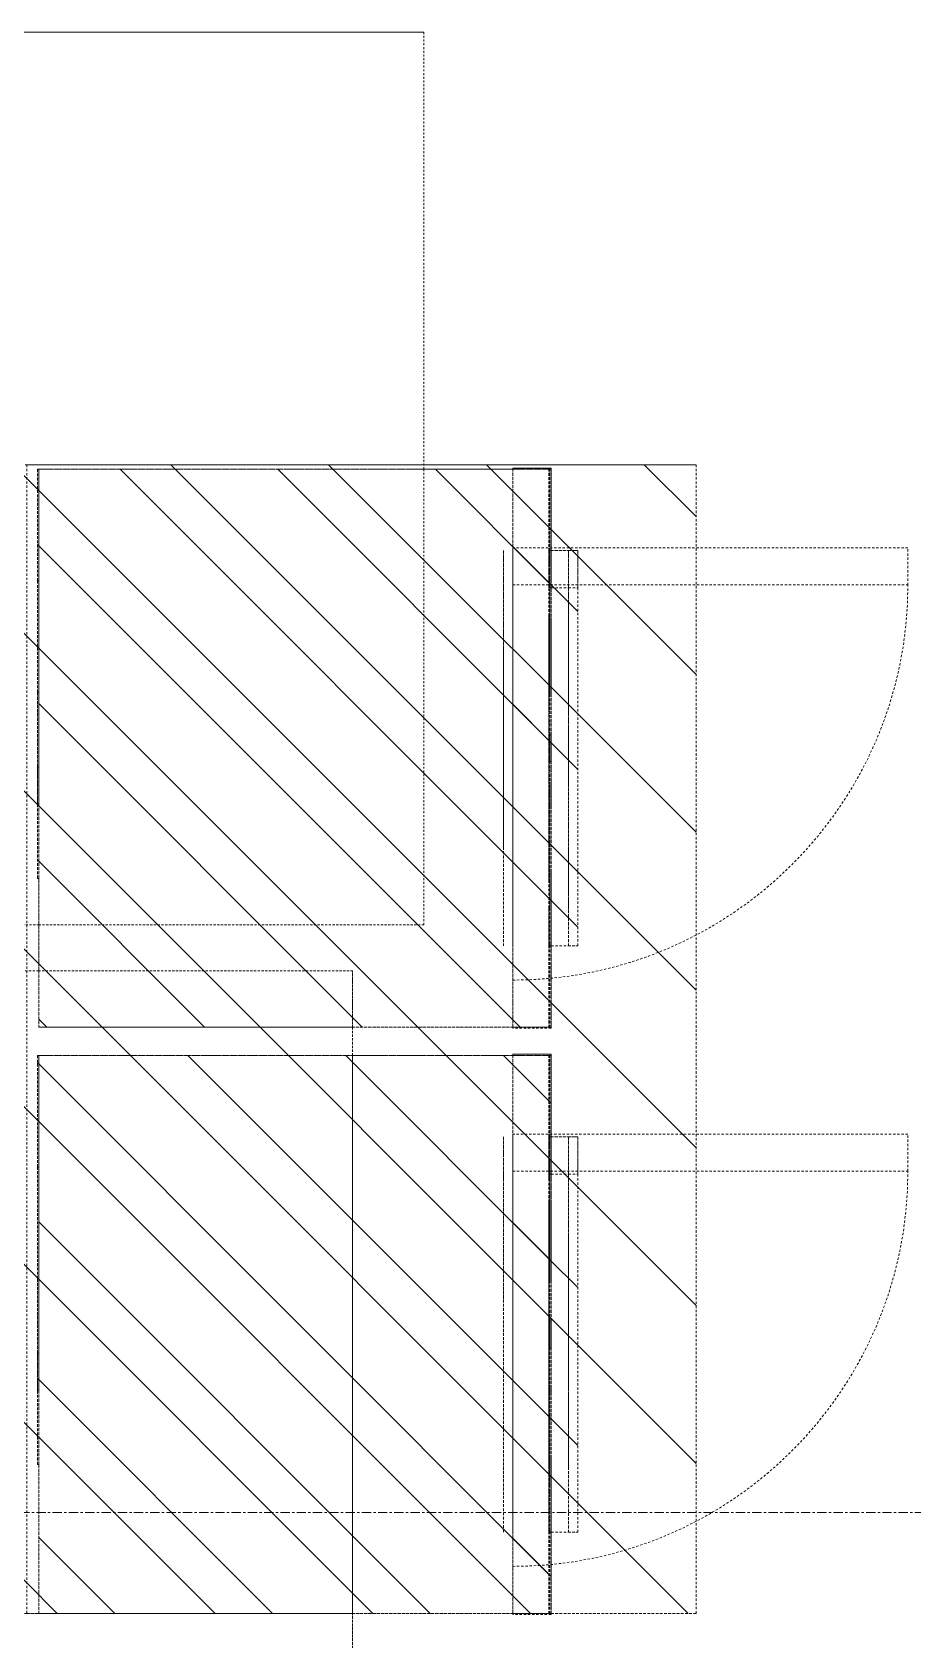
# Model space of a CAD drawing. Header units: inches. Extents: x 12491 to 15223, y 922 to 3433.
# Drawn here: x 13930.9 to 13978.3, y 2273.2 to 2359.7 of the extents above; entities that cross this region are included whole.
import ezdxf

# ---------------------------------------------------------------- set-up
doc = ezdxf.new("R2010")
doc.units = ezdxf.units.IN
doc.header["$MEASUREMENT"] = 0
for name, pattern in [('Dash 1_16_', [0.125, 0.0625, -0.0625]), ('Demolished', [0.1875, 0.125, -0.0625]), ('Grid Line 1_2_', [0.875, 0.5, -0.125, 0.125, -0.125])]:
    doc.linetypes.add(name, pattern=pattern)
for name, color, linetype, lineweight in [('A-GENM-1', 10, 'Demolished', 9), ('A-GENM-5', 21, 'Demolished', 9), ('A-GENM-6', 254, 'Demolished', 9), ('I-FURN-5', 10, 'Dash 1_16_', 9), ('M-EQPM-2', 10, 'Demolished', 9), ('M-EQPM-3', 21, 'Demolished', 9), ('M-EQPM-4', 254, 'Demolished', 9), ('S-GRID-1', 1, 'Grid Line 1_2_', 9)]:
    doc.layers.add(name, color=color, linetype=linetype, lineweight=lineweight)
pattern_1 = [(225, (0, 0), (4.2426407, -4.2426407), [])]
pattern_2 = [(45, (-2285.3, 12857.838), (-4.2426407, 4.2426407), [])]
pattern_3 = [(45, (-2316.826, 12857.838), (-4.2426407, 4.2426407), [])]

# ---------------------------------------------------------------- blocks, each defined once
blk = doc.blocks.new('Concrete Stoop - Concrete Stoop-899154-DEMO _ NEW PLAN SUPERIMPOSED - 1ST FLOOR')
at = {"layer": 'A-GENM-1'}
h = blk.add_hatch(dxfattribs=at)
h.set_pattern_fill('FP_4', color=256, style=0, pattern_type=2)
h.set_pattern_definition(pattern_1)
h.paths.add_polyline_path([(-2274.66, 12762.316), (-2274.66, 12798.013), (-2336.431, 12798.013), (-2336.431, 12762.013), (-2274.66, 12762.013)], flags=0)
h.paths.add_polyline_path([(-2274.66, 12830.338), (-2274.66, 12865.697), (-2336.431, 12865.697), (-2336.431, 12829.697), (-2274.66, 12829.697)], flags=0)
h = blk.add_hatch(dxfattribs=at)
h.set_pattern_fill('FP_4', color=256, style=0, pattern_type=2)
h.set_pattern_definition(pattern_1)
h.paths.add_polyline_path([(-2274.66, 12798.013), (-2274.66, 12829.697), (-2336.431, 12829.697), (-2336.431, 12798.013), (-2276.857, 12798.013)], flags=0)
h.paths.add_polyline_path([(-2278.138, 12805.062), (-2278.138, 12804.617), (-2278.538, 12803.805), (-2279.22, 12803.261), (-2280.088, 12803.062), (-2280.983, 12803.282), (-2281.651, 12803.816), (-2282.038, 12804.617), (-2282.038, 12805.508), (-2281.638, 12806.32), (-2280.956, 12806.864), (-2280.088, 12807.062), (-2279.193, 12806.843), (-2278.524, 12806.309), (-2278.138, 12805.508)], flags=0)
h.paths.add_polyline_path([(-2278.298, 12805.062), (-2278.538, 12805.957), (-2279.22, 12806.62), (-2280.088, 12806.852), (-2280.983, 12806.613), (-2281.638, 12805.957), (-2281.878, 12805.062), (-2281.638, 12804.167), (-2280.956, 12803.505), (-2280.088, 12803.272), (-2279.193, 12803.512), (-2278.524, 12804.218), (-2278.417, 12804.617)], flags=0)
h = blk.add_hatch(dxfattribs=at)
h.set_pattern_fill('FP_4', color=256, style=0, pattern_type=2)
h.set_pattern_definition(pattern_1)
h.paths.add_polyline_path([(-2278.138, 12805.508), (-2278.538, 12806.32), (-2279.22, 12806.864), (-2280.152, 12807.048), (-2280.983, 12806.843), (-2281.651, 12806.309), (-2282.038, 12805.508), (-2282.038, 12804.617), (-2281.638, 12803.805), (-2280.956, 12803.261), (-2280.088, 12803.062), (-2279.193, 12803.282), (-2278.524, 12803.816), (-2278.138, 12804.617), (-2278.138, 12805.062)], flags=0)
h.paths.add_polyline_path([(-2278.298, 12805.062), (-2278.538, 12804.167), (-2279.22, 12803.505), (-2280.088, 12803.272), (-2280.983, 12803.512), (-2281.638, 12804.167), (-2281.878, 12805.062), (-2281.638, 12805.957), (-2280.956, 12806.62), (-2280.088, 12806.852), (-2279.193, 12806.613), (-2278.524, 12805.907), (-2278.417, 12805.508)], flags=0)
for p, q in [((-2274.66, 12865.697), (-2336.431, 12865.697)), ((-2336.431, 12865.697), (-2336.431, 12851.058)), ((-2274.66, 12857.9), (-2274.66, 12865.697)), ((-2274.66, 12857.838), (-2274.66, 12857.9)), ((-2274.66, 12857.9), (-2274.66, 12857.838)), ((-2274.66, 12857.775), (-2274.66, 12857.838)), ((-2274.66, 12857.838), (-2274.66, 12857.775)), ((-2274.66, 12855.838), (-2274.66, 12857.775)), ((-2274.66, 12857.775), (-2274.66, 12855.838)), ((-2274.66, 12855.838), (-2274.66, 12847.216)), ((-2336.431, 12829.697), (-2336.431, 12851.058)), ((-2274.66, 12830.338), (-2274.66, 12847.216)), ((-2274.66, 12847.216), (-2274.66, 12830.338)), ((-2274.66, 12830.338), (-2274.66, 12829.697)), ((-2336.431, 12829.697), (-2311.692, 12829.697)), ((-2336.431, 12821.058), (-2336.431, 12829.697)), ((-2336.431, 12821.058), (-2336.431, 12829.697)), ((-2336.431, 12829.697), (-2311.692, 12829.697)), ((-2311.692, 12829.697), (-2309.218, 12829.697)), ((-2309.218, 12829.697), (-2274.66, 12829.697)), ((-2309.218, 12829.697), (-2274.66, 12829.697)), ((-2274.66, 12829.697), (-2274.66, 12817.216)), ((-2274.66, 12829.697), (-2274.66, 12817.216)), ((-2336.431, 12818.197), (-2336.431, 12821.058)), ((-2336.431, 12798.013), (-2336.431, 12818.197)), ((-2336.431, 12798.013), (-2336.431, 12818.197)), ((-2274.66, 12817.216), (-2274.66, 12798.013)), ((-2326.692, 12798.013), (-2336.431, 12798.013)), ((-2336.431, 12784.697), (-2336.431, 12798.013)), ((-2336.431, 12798.013), (-2326.692, 12798.013)), ((-2326.692, 12798.013), (-2310.942, 12798.013)), ((-2310.942, 12798.013), (-2285.379, 12798.013)), ((-2285.379, 12798.013), (-2310.879, 12798.013)), ((-2283.379, 12798.013), (-2285.379, 12798.013)), ((-2285.379, 12798.013), (-2283.442, 12798.013)), ((-2283.442, 12798.013), (-2283.379, 12798.013)), ((-2283.317, 12798.013), (-2283.379, 12798.013)), ((-2283.379, 12798.013), (-2283.317, 12798.013)), ((-2283.317, 12798.013), (-2274.66, 12798.013)), ((-2274.66, 12771.875), (-2274.66, 12798.013)), ((-2336.431, 12784.697), (-2336.431, 12784.197)), ((-2336.431, 12762.013), (-2336.431, 12784.197)), ((-2274.66, 12771.875), (-2274.66, 12769.812)), ((-2274.66, 12762.013), (-2274.66, 12769.812)), ((-2326.629, 12762.013), (-2336.431, 12762.013)), ((-2326.629, 12762.013), (-2310.942, 12762.013)), ((-2325.067, 12762.013), (-2326.004, 12762.013)), ((-2311.879, 12762.013), (-2312.817, 12762.013)), ((-2285.879, 12762.013), (-2310.942, 12762.013)), ((-2285.861, 12762.013), (-2285.379, 12762.013)), ((-2285.379, 12762.013), (-2285.861, 12762.013)), ((-2285.379, 12762.013), (-2283.379, 12762.013)), ((-2283.442, 12762.013), (-2285.379, 12762.013)), ((-2283.379, 12762.013), (-2283.442, 12762.013)), ((-2283.379, 12762.013), (-2283.317, 12762.013)), ((-2283.317, 12762.013), (-2283.379, 12762.013)), ((-2283.317, 12762.013), (-2282.379, 12762.013)), ((-2282.379, 12762.013), (-2283.317, 12762.013)), ((-2281.881, 12762.013), (-2282.379, 12762.013)), ((-2281.881, 12762.013), (-2274.66, 12762.013))]:
    blk.add_line(p, q, dxfattribs=at)
at = {"layer": 'A-GENM-5'}
for p, q in [((-2336.431, 12851.058), (-2336.431, 12829.697)), ((-2274.66, 12829.697), (-2274.66, 12830.338)), ((-2336.431, 12798.013), (-2336.431, 12784.697)), ((-2336.431, 12784.197), (-2336.431, 12762.013)), ((-2336.431, 12762.013), (-2326.629, 12762.013)), ((-2310.942, 12762.013), (-2285.879, 12762.013)), ((-2282.379, 12762.013), (-2281.881, 12762.013))]:
    blk.add_line(p, q, dxfattribs=at)
at = {"layer": 'A-GENM-6'}
for p, q in [((-2336.431, 12851.058), (-2336.431, 12865.697)), ((-2336.431, 12865.697), (-2274.66, 12865.697)), ((-2274.66, 12865.697), (-2274.66, 12857.9)), ((-2274.66, 12847.216), (-2274.66, 12855.838)), ((-2311.692, 12829.697), (-2309.218, 12829.697)), ((-2336.431, 12818.197), (-2336.431, 12821.058)), ((-2274.66, 12817.216), (-2274.66, 12798.013)), ((-2310.879, 12798.013), (-2326.692, 12798.013)), ((-2274.66, 12798.013), (-2283.317, 12798.013)), ((-2274.66, 12798.013), (-2274.66, 12771.875)), ((-2336.431, 12784.197), (-2336.431, 12784.697)), ((-2274.66, 12769.812), (-2274.66, 12771.875)), ((-2274.66, 12769.812), (-2274.66, 12762.013)), ((-2326.192, 12762.013), (-2326.629, 12762.013)), ((-2326.045, 12762.013), (-2326.095, 12762.013)), ((-2312.925, 12762.013), (-2324.965, 12762.013)), ((-2311.796, 12762.013), (-2311.879, 12762.013)), ((-2310.942, 12762.013), (-2311.692, 12762.013)), ((-2274.66, 12762.013), (-2281.881, 12762.013))]:
    blk.add_line(p, q, dxfattribs=at)
blk = doc.blocks.new('_Commerical Front Washer - T-400-V130-DEMO _ NEW PLAN SUPERIMPOSED - 1ST FLOOR')
at = {"layer": 'M-EQPM-2'}
h = blk.add_hatch(dxfattribs=at)
h.set_pattern_fill('FP_126', color=256, style=0, pattern_type=2)
h.set_pattern_definition(pattern_2)
h.paths.add_polyline_path([(-10.64, 27.5), (-10.64, 0), (19.36, 0), (19.36, 27.5)], flags=0)
h = blk.add_hatch(dxfattribs=at)
h.set_pattern_fill('FP_126', color=256, style=0, pattern_type=2)
h.set_pattern_definition(pattern_2)
h.paths.add_polyline_path([(1.36, 27.5), (7.36, 27.5), (7.36, 27.562), (1.36, 27.562)], flags=0)
h = blk.add_hatch(dxfattribs=at)
h.set_pattern_fill('FP_126', color=256, style=0, pattern_type=2)
h.set_pattern_definition(pattern_2)
h.paths.add_polyline_path([(13.36, 27.5), (19.36, 27.5), (19.36, 27.562), (13.36, 27.562)], flags=0)
h = blk.add_hatch(dxfattribs=at)
h.set_pattern_fill('FP_126', color=256, style=0, pattern_type=2)
h.set_pattern_definition(pattern_2)
h.paths.add_polyline_path([(-10.702, 2), (-10.702, -0.063), (19.424, -0.063), (19.424, 2), (-10.64, 2)], flags=0)
h = blk.add_hatch(dxfattribs=at)
h.set_pattern_fill('FP_126', color=256, style=0, pattern_type=2)
h.set_pattern_definition(pattern_2)
h.paths.add_polyline_path([(-10.64, 0.062), (-10.64, -0.063), (19.36, -0.063), (19.36, 0.062), (-8.443, 0.062)], flags=0)
h = blk.add_hatch(dxfattribs=at)
h.set_pattern_fill('FP_126', color=256, style=0, pattern_type=2)
h.set_pattern_definition(pattern_2)
h.paths.add_polyline_path([(-6.265, -1.498), (12.985, -1.498), (12.956, 0), (-6.265, 0), (-6.265, -1)], flags=0)
for p, q in [((19.36, 27.5), (-10.64, 27.5)), ((-10.64, 27.5), (-10.64, 0)), ((-10.64, 10.622), (-10.64, 27.5)), ((-10.64, 27.5), (-2.64, 27.5)), ((-2.64, 27.562), (3.36, 27.562)), ((-2.64, 27.5), (-2.64, 27.562)), ((-2.64, 27.5), (3.36, 27.5)), ((-2.64, 27.5), (1.36, 27.5)), ((1.36, 27.562), (3.36, 27.562)), ((3.36, 27.562), (1.36, 27.562)), ((1.36, 27.5), (1.36, 27.562)), ((1.36, 27.562), (1.36, 27.5)), ((1.36, 27.5), (3.36, 27.5)), ((3.36, 27.5), (1.36, 27.5)), ((1.36, 27.5), (3.36, 27.5)), ((3.36, 27.562), (3.36, 27.5)), ((7.36, 27.562), (3.36, 27.562)), ((3.36, 27.5), (7.36, 27.5)), ((7.36, 27.5), (3.36, 27.5)), ((3.36, 27.5), (19.36, 27.5)), ((7.36, 27.562), (13.36, 27.562)), ((7.36, 27.5), (7.36, 27.562)), ((7.36, 27.562), (7.36, 27.5)), ((7.36, 27.562), (7.36, 27.5)), ((7.36, 27.5), (13.36, 27.5)), ((13.36, 27.562), (13.36, 27.5)), ((19.36, 27.562), (13.36, 27.562)), ((13.36, 27.562), (13.36, 27.5)), ((13.36, 27.562), (13.36, 27.5)), ((19.36, 27.5), (13.36, 27.5)), ((13.36, 27.5), (19.36, 27.5)), ((19.36, 27.562), (19.36, 27.5)), ((19.36, 0), (19.36, 27.5)), ((19.36, 27.5), (19.36, 10.622)), ((-10.702, 2), (-10.64, 2)), ((-10.702, -0.063), (-10.702, 2)), ((-4.824, 2), (-10.64, 2)), ((-10.64, 0.062), (-10.64, 2)), ((-6.265, 2), (-4.27, 2)), ((14.985, 2), (-6.265, 2)), ((-6.033, 2), (-6.265, 2)), ((-6.265, 2), (14.985, 2)), ((-4.27, 2), (-6.033, 2)), ((-2.478, 2), (-4.824, 2)), ((12.985, 2.5), (-4.265, 2.5)), ((-2.383, 2), (-4.261, 2)), ((-4.261, 2), (6.28, 2)), ((-4.261, 2), (-3.411, 2)), ((-4.048, 2), (-4.261, 2)), ((-4.236, 2.5), (12.764, 2.5)), ((-4.236, 2), (12.764, 2)), ((-2.749, 2), (-4.236, 2)), ((12.769, 2), (-4.048, 2)), ((-3.411, 2), (2.441, 2)), ((1.077, 2), (-2.749, 2)), ((11.198, 2), (-2.478, 2)), ((12.981, 2), (-2.383, 2)), ((5.471, 2), (1.077, 2)), ((2.441, 2), (11.104, 2)), ((9.673, 2), (5.471, 2)), ((6.28, 2), (11.104, 2)), ((11.47, 2), (9.673, 2)), ((11.104, 2), (12.131, 2)), ((11.104, 2), (12.769, 2)), ((13.544, 2), (11.198, 2)), ((12.764, 2), (11.47, 2)), ((12.131, 2), (12.769, 2)), ((12.769, 2), (12.981, 2)), ((12.769, 2), (12.981, 2)), ((12.981, 2), (12.769, 2)), ((12.789, 2.5), (12.956, 2.5)), ((12.789, 2), (12.956, 2)), ((12.956, 2), (12.789, 2)), ((12.99, 2), (14.985, 2)), ((14.753, 2), (12.99, 2)), ((13.136, 2), (13.136, -19.25)), ((15.136, 2), (13.136, 2)), ((19.36, 2), (13.544, 2)), ((14.985, 2), (14.753, 2)), ((15.136, -19.25), (15.136, 2)), ((19.36, 2), (19.424, 2)), ((19.36, 2), (19.36, 0.062)), ((19.424, 2), (19.424, -0.063)), ((-6.265, 0.062), (-10.64, 0.062)), ((-10.64, 0.062), (-6.265, 0.062)), ((-10.64, 0.062), (-10.64, 0)), ((-10.64, 0.062), (-10.64, 0)), ((-10.64, 0), (-10.64, 0.062)), ((-10.64, 0), (-10.64, -0.063)), ((-10.64, 0), (19.36, 0)), ((-6.265, 0), (-10.64, 0)), ((-4.265, 0.062), (-6.265, 0.062)), ((-6.265, 0.062), (-4.265, 0.062)), ((-4.265, 0), (-6.265, 0)), ((-6.265, 0), (-6.16, 0)), ((-6.265, 0), (-6.265, -0.063)), ((-4.265, 0), (-6.265, 0)), ((-6.16, 0), (-3.74, 0)), ((-3.735, 0.062), (-4.236, 0.062)), ((-4.236, 0.062), (-3.735, 0.062)), ((-4.152, 0), (-4.236, 0)), ((-3.74, 0), (-4.236, 0)), ((-3.74, 0), (-4.152, 0)), ((-2.255, 0), (-3.735, 0)), ((-3.735, 0), (-2.255, 0)), ((-2.749, 0), (-3.735, 0)), ((-2.749, 0.062), (-3.709, 0.062)), ((-3.709, 0.062), (-2.749, 0.062)), ((6.24, 0.062), (-2.747, 0.062)), ((-2.747, 0.062), (6.24, 0.062)), ((-2.255, 0), (-2.726, 0)), ((-2.504, 0), (-2.255, 0)), ((-2.496, 0), (-2.504, 0)), ((-2.431, 0), (-2.496, 0)), ((-2.379, 0), (-2.431, 0)), ((-2.255, 0), (-2.379, 0)), ((1.245, 0), (-2.255, 0)), ((-2.255, 0), (1.245, 0)), ((-2.255, 0), (1.245, 0)), ((1.245, 0), (-2.255, 0)), ((1.245, 0), (-2.255, 0)), ((3.646, 0), (1.245, 0)), ((1.245, 0), (3.646, 0)), ((1.245, 0), (1.494, 0)), ((1.309, 0), (1.245, 0)), ((1.801, 0), (1.245, 0)), ((1.421, 0), (1.309, 0)), ((1.486, 0), (1.421, 0)), ((1.494, 0), (1.486, 0)), ((3.646, 0), (1.833, 0)), ((5.075, 0), (3.646, 0)), ((3.646, 0), (5.075, 0)), ((3.646, 0), (5.075, 0)), ((5.075, 0), (3.646, 0)), ((3.646, -0.063), (3.646, 0)), ((5.075, 0), (3.646, 0)), ((7.474, 0), (5.075, 0)), ((5.075, 0), (7.474, 0)), ((5.075, 0), (5.075, -0.063)), ((7.474, 0), (5.075, 0)), ((11.468, 0.062), (6.28, 0.062)), ((6.28, 0.062), (11.468, 0.062)), ((7.409, 0), (7.223, 0)), ((7.223, 0), (7.474, 0)), ((7.474, 0), (7.409, 0)), ((10.974, 0), (7.474, 0)), ((7.474, 0), (10.974, 0)), ((10.974, 0), (7.474, 0)), ((7.474, 0), (10.974, 0)), ((10.974, 0), (7.495, 0)), ((12.873, 0), (10.974, 0)), ((10.974, 0), (12.956, 0)), ((10.974, 0), (11.225, 0)), ((11.151, 0), (10.974, 0)), ((11.446, 0), (10.974, 0)), ((11.191, 0), (11.151, 0)), ((11.216, 0), (11.191, 0)), ((11.225, 0), (11.216, 0)), ((12.742, 0.062), (11.47, 0.062)), ((11.47, 0.062), (12.742, 0.062)), ((12.742, 0), (11.47, 0)), ((12.956, 0.062), (12.769, 0.062)), ((12.769, 0.062), (12.956, 0.062)), ((12.956, 0), (12.769, 0)), ((12.956, 0), (12.873, 0)), ((14.985, 0.062), (12.985, 0.062)), ((12.985, 0.062), (14.985, 0.062)), ((14.985, 0), (12.985, 0)), ((12.985, 0), (14.753, 0)), ((12.985, 0), (12.985, -0.063)), ((12.985, 0), (12.985, -0.063)), ((12.985, 0), (12.985, -0.063)), ((12.985, 0), (12.985, -0.063)), ((14.985, 0), (12.985, 0)), ((14.753, 0), (14.985, 0)), ((19.36, 0.062), (14.985, 0.062)), ((14.985, 0.062), (19.36, 0.062)), ((14.985, 0), (14.985, -0.063)), ((19.36, 0), (14.985, 0)), ((19.36, 0), (19.36, 0.062)), ((19.36, 0.062), (19.36, 0)), ((19.36, 0.062), (19.36, 0)), ((19.424, -0.063), (-10.702, -0.063)), ((-10.64, -0.063), (-6.265, -0.063)), ((-4.265, -0.063), (-6.265, -0.063)), ((-6.265, -0.063), (-4.265, -0.063)), ((-6.265, -0.063), (-6.265, -1.498)), ((-6.265, -0.063), (-6.265, -1)), ((-4.824, -0.063), (-3.771, -0.063)), ((-3.771, -0.063), (-4.236, -0.063)), ((-4.236, -0.063), (-3.771, -0.063)), ((-2.255, -0.063), (-3.735, -0.063)), ((-3.735, -0.063), (-2.255, -0.063)), ((-3.735, -0.063), (-2.255, -0.063)), ((-2.504, -0.063), (-2.255, -0.063)), ((1.245, -0.063), (-2.255, -0.063)), ((-2.255, -0.063), (1.245, -0.063)), ((-2.255, -0.063), (1.245, -0.063)), ((-2.255, -0.063), (1.245, -0.063)), ((3.646, -0.063), (1.245, -0.063)), ((1.245, -0.063), (3.646, -0.063)), ((1.245, -0.063), (1.494, -0.063)), ((1.245, -0.063), (3.646, -0.063)), ((5.075, -0.063), (3.646, -0.063)), ((3.646, -0.063), (5.075, -0.063)), ((3.646, -0.063), (5.075, -0.063)), ((3.646, -0.063), (5.075, -0.063)), ((7.474, -0.063), (5.075, -0.063)), ((5.075, -0.063), (7.474, -0.063)), ((5.075, -0.063), (7.474, -0.063)), ((7.223, -0.063), (7.474, -0.063)), ((10.974, -0.063), (7.474, -0.063)), ((7.474, -0.063), (10.974, -0.063)), ((7.474, -0.063), (10.974, -0.063)), ((7.474, -0.063), (10.974, -0.063)), ((12.742, -0.063), (10.974, -0.063)), ((10.974, -0.063), (12.742, -0.063)), ((10.974, -0.063), (11.225, -0.063)), ((10.974, -0.063), (13.544, -0.063)), ((12.956, -0.063), (12.769, -0.063)), ((12.769, -0.063), (12.956, -0.063)), ((12.985, -0.063), (12.985, -1)), ((12.985, -0.063), (12.985, -1)), ((12.985, -0.063), (12.985, -1)), ((14.985, -0.063), (12.985, -0.063)), ((12.985, -0.063), (14.985, -0.063)), ((14.985, -1.498), (14.985, -0.063)), ((14.985, -0.063), (14.985, -1)), ((14.985, -0.063), (19.36, -0.063)), ((19.36, -0.063), (19.36, 0)), ((-6.265, -1), (-4.27, -1)), ((12.985, -1.498), (-6.265, -1.498)), ((14.753, -1), (-6.217, -1)), ((12.981, -1), (-4.261, -1)), ((-4.261, -1), (-4.206, -1)), ((-4.236, -1), (-2.749, -1)), ((-2.749, -1), (3.25, -1)), ((3.25, -1), (9.673, -1)), ((9.673, -1), (12.764, -1)), ((12.789, -1), (12.956, -1)), ((12.926, -1), (12.981, -1)), ((12.985, -1), (12.985, -1.498)), ((12.985, -1), (12.985, -1.498)), ((12.985, -1), (12.985, -1.498)), ((14.985, -1.498), (12.985, -1.498)), ((12.99, -1), (14.985, -1)), ((13.136, -19.25), (15.136, -19.25))]:
    blk.add_line(p, q, dxfattribs=at)
blk.add_arc((13.136, 2), 21.25, 180, 270, dxfattribs=at)
at = {"layer": 'M-EQPM-3'}
for p, q in [((3.36, 27.562), (7.36, 27.562)), ((13.36, 27.562), (19.36, 27.562)), ((19.36, 27.5), (19.36, 27.562))]:
    blk.add_line(p, q, dxfattribs=at)
at = {"layer": 'M-EQPM-4'}
for p, q in [((3.36, 27.562), (-2.64, 27.562)), ((-2.64, 27.562), (-2.64, 27.5)), ((3.36, 27.5), (-2.64, 27.5)), ((3.36, 27.562), (3.36, 27.5)), ((13.36, 27.562), (7.36, 27.562)), ((7.36, 27.562), (7.36, 27.5)), ((13.36, 27.5), (7.36, 27.5)), ((13.36, 27.562), (13.36, 27.5)), ((-10.64, 2), (-10.64, 10.622)), ((19.36, 10.622), (19.36, 2)), ((-10.64, 2), (-10.702, 2)), ((-10.702, -0.063), (-10.702, 2)), ((-10.64, 2), (19.36, 2)), ((-2.749, 2.5), (-6.265, 2.5)), ((-6.265, 2.5), (-4.27, 2.5)), ((-4.265, 2.5), (6.28, 2.5)), ((12.956, 2.5), (-2.749, 2.5)), ((6.28, 2.5), (12.131, 2.5)), ((12.131, 2.5), (12.985, 2.5)), ((14.067, 2.5), (12.956, 2.5)), ((12.99, 2.5), (14.985, 2.5)), ((14.985, 2.5), (14.067, 2.5)), ((19.424, 2), (19.36, 2)), ((19.424, -0.063), (19.424, 2)), ((-10.64, 0), (-10.64, -0.063)), ((-6.265, 0), (-6.265, -0.063)), ((3.646, 0), (3.646, -0.063)), ((5.075, 0), (5.075, -0.063)), ((14.985, -0.063), (14.985, 0)), ((-10.702, -0.063), (-4.824, -0.063)), ((-6.265, -0.063), (-10.64, -0.063)), ((-2.255, -0.063), (-2.504, -0.063)), ((1.245, -0.063), (-2.255, -0.063)), ((1.461, -0.063), (1.245, -0.063)), ((1.494, -0.063), (1.461, -0.063)), ((5.075, -0.063), (3.646, -0.063)), ((7.232, -0.063), (7.223, -0.063)), ((7.474, -0.063), (7.232, -0.063)), ((10.974, -0.063), (7.474, -0.063)), ((11.225, -0.063), (10.974, -0.063)), ((12.985, -0.063), (12.985, -1)), ((13.544, -0.063), (19.424, -0.063)), ((19.36, -0.063), (14.985, -0.063)), ((19.36, 0), (19.36, -0.063)), ((-6.265, -1), (-6.265, -1.498)), ((-6.217, -1), (-6.265, -1)), ((-6.265, -1.498), (12.985, -1.498)), ((-4.206, -1), (-4.048, -1)), ((-4.048, -1), (2.441, -1)), ((2.441, -1), (12.926, -1)), ((12.985, -1), (12.985, -1.498)), ((12.985, -1.498), (14.985, -1.498)), ((14.985, -1), (14.753, -1)), ((14.985, -1), (14.985, -1.498))]:
    blk.add_line(p, q, dxfattribs=at)
blk = doc.blocks.new('_Commerical Front Washer - T-400-V139-DEMO _ NEW PLAN SUPERIMPOSED - 1ST FLOOR')
at = {"layer": 'M-EQPM-2'}
h = blk.add_hatch(dxfattribs=at)
h.set_pattern_fill('FP_127', color=256, style=0, pattern_type=2)
h.set_pattern_definition(pattern_3)
h.paths.add_polyline_path([(-10.64, 27.5), (-10.64, 0), (19.36, 0), (19.36, 27.5)], flags=0)
h = blk.add_hatch(dxfattribs=at)
h.set_pattern_fill('FP_127', color=256, style=0, pattern_type=2)
h.set_pattern_definition(pattern_3)
h.paths.add_polyline_path([(-2.64, 27.5), (3.36, 27.5), (3.36, 27.562), (-2.64, 27.562)], flags=0)
h = blk.add_hatch(dxfattribs=at)
h.set_pattern_fill('FP_127', color=256, style=0, pattern_type=2)
h.set_pattern_definition(pattern_3)
h.paths.add_polyline_path([(7.36, 27.5), (13.36, 27.5), (13.36, 27.562), (7.36, 27.562)], flags=0)
h = blk.add_hatch(dxfattribs=at)
h.set_pattern_fill('FP_127', color=256, style=0, pattern_type=2)
h.set_pattern_definition(pattern_3)
h.paths.add_polyline_path([(13.36, 27.5), (19.36, 27.5), (19.36, 27.562), (13.36, 27.562)], flags=0)
h = blk.add_hatch(dxfattribs=at)
h.set_pattern_fill('FP_127', color=256, style=0, pattern_type=2)
h.set_pattern_definition(pattern_3)
h.paths.add_polyline_path([(-10.702, 2), (-10.702, -0.063), (19.424, -0.063), (19.424, 2), (-10.64, 2)], flags=0)
h = blk.add_hatch(dxfattribs=at)
h.set_pattern_fill('FP_127', color=256, style=0, pattern_type=2)
h.set_pattern_definition(pattern_3)
h.paths.add_polyline_path([(-10.64, 0.062), (-10.64, -0.063), (19.36, -0.063), (19.36, 0.062), (-7.014, 0.062)], flags=0)
h = blk.add_hatch(dxfattribs=at)
h.set_pattern_fill('FP_127', color=256, style=0, pattern_type=2)
h.set_pattern_definition(pattern_3)
h.paths.add_polyline_path([(-6.265, -1.498), (12.985, -1.498), (12.956, 0), (-6.265, 0), (-6.265, -1)], flags=0)
h = blk.add_hatch(dxfattribs=at)
h.set_pattern_fill('FP_127', color=256, style=0, pattern_type=2)
h.set_pattern_definition(pattern_3)
h.paths.add_polyline_path([(12.985, -1.498), (14.985, -1.498), (14.985, 0), (12.985, 0), (12.985, -1)], flags=0)
for p, q in [((19.36, 27.5), (-10.64, 27.5)), ((-10.64, 27.5), (-10.64, 0)), ((-10.64, 10.622), (-10.64, 27.5)), ((-10.64, 27.5), (-7.608, 27.5)), ((-5.134, 27.5), (-2.64, 27.5)), ((-2.64, 27.562), (3.36, 27.562)), ((-2.64, 27.5), (-2.64, 27.562)), ((-2.64, 27.5), (3.36, 27.5)), ((-2.64, 27.5), (1.36, 27.5)), ((1.36, 27.562), (3.36, 27.562)), ((3.36, 27.562), (1.36, 27.562)), ((1.36, 27.5), (1.36, 27.562)), ((1.36, 27.562), (1.36, 27.5)), ((1.36, 27.5), (3.36, 27.5)), ((3.36, 27.5), (1.36, 27.5)), ((1.36, 27.5), (3.36, 27.5)), ((3.36, 27.562), (3.36, 27.5)), ((7.36, 27.562), (3.36, 27.562)), ((3.36, 27.5), (7.36, 27.5)), ((7.36, 27.5), (3.36, 27.5)), ((3.36, 27.5), (19.36, 27.5)), ((7.36, 27.562), (13.36, 27.562)), ((7.36, 27.5), (7.36, 27.562)), ((7.36, 27.562), (7.36, 27.5)), ((7.36, 27.562), (7.36, 27.5)), ((7.36, 27.5), (13.36, 27.5)), ((13.36, 27.562), (13.36, 27.5)), ((19.36, 27.562), (13.36, 27.562)), ((13.36, 27.562), (13.36, 27.5)), ((13.36, 27.562), (13.36, 27.5)), ((19.36, 27.5), (13.36, 27.5)), ((13.36, 27.5), (19.36, 27.5)), ((19.36, 27.562), (19.36, 27.5)), ((19.36, 0), (19.36, 27.5)), ((19.36, 27.5), (19.36, 6.78)), ((-10.702, 2), (-10.64, 2)), ((-10.702, -0.063), (-10.702, 2)), ((-4.824, 2), (-10.64, 2)), ((-10.64, 0.062), (-10.64, 2)), ((-6.265, 2), (-6.033, 2)), ((9.673, 2), (-6.265, 2)), ((-5.346, 2), (-6.265, 2)), ((-6.265, 2), (-6.033, 2)), ((-6.033, 2), (-5.346, 2)), ((-6.033, 2), (-5.346, 2)), ((-5.346, 2), (-4.27, 2)), ((-4.27, 2), (-5.346, 2)), ((-5.346, 2), (-4.236, 2)), ((-2.478, 2), (-4.824, 2)), ((12.985, 2.5), (-4.265, 2.5)), ((-4.048, 2), (-4.261, 2)), ((-4.261, 2), (-3.411, 2)), ((-4.261, 2), (8.103, 2)), ((-4.048, 2), (-4.261, 2)), ((-4.236, 2.5), (-0.952, 2.5)), ((-4.236, 2), (1.077, 2)), ((-0.952, 2), (-4.236, 2)), ((-4.236, 2), (-0.952, 2)), ((2.441, 2), (-4.048, 2)), ((8.103, 2), (-4.048, 2)), ((-3.411, 2), (12.769, 2)), ((2.402, 2), (-2.478, 2)), ((-0.952, 2.5), (1.077, 2.5)), ((1.077, 2), (-0.952, 2)), ((-0.952, 2), (1.077, 2)), ((1.077, 2.5), (2.391, 2.5)), ((1.077, 2), (2.391, 2)), ((2.391, 2), (1.077, 2)), ((1.077, 2), (3.25, 2)), ((2.43, 2.5), (7.644, 2.5)), ((2.43, 2), (9.673, 2)), ((3.25, 2), (2.43, 2)), ((4.36, 2), (2.441, 2)), ((11.198, 2), (2.441, 2)), ((7.644, 2), (3.25, 2)), ((3.25, 2), (9.673, 2)), ((8.103, 2), (4.36, 2)), ((7.644, 2.5), (11.47, 2.5)), ((9.673, 2), (7.644, 2)), ((12.769, 2), (8.103, 2)), ((8.103, 2), (11.104, 2)), ((9.738, 2), (8.103, 2)), ((9.673, 2), (12.956, 2)), ((14.067, 2), (9.673, 2)), ((11.47, 2), (9.673, 2)), ((9.673, 2), (11.47, 2)), ((12.769, 2), (9.738, 2)), ((11.104, 2), (12.131, 2)), ((13.544, 2), (11.198, 2)), ((11.47, 2.5), (12.956, 2.5)), ((12.956, 2), (11.47, 2)), ((11.47, 2), (12.956, 2)), ((12.131, 2), (12.981, 2)), ((12.981, 2), (12.769, 2)), ((12.769, 2), (12.981, 2)), ((12.981, 2), (12.769, 2)), ((12.956, 2), (14.067, 2)), ((12.99, 2), (14.067, 2)), ((14.753, 2), (12.99, 2)), ((13.136, 2), (13.136, -19.25)), ((15.136, 2), (13.136, 2)), ((19.36, 2), (13.544, 2)), ((14.067, 2), (14.753, 2)), ((14.753, 2), (14.067, 2)), ((14.067, 2), (14.753, 2)), ((14.753, 2), (14.985, 2)), ((14.985, 2), (14.753, 2)), ((14.985, 2), (14.753, 2)), ((14.753, 2), (14.985, 2)), ((15.136, -19.25), (15.136, 2)), ((19.36, 2), (19.424, 2)), ((19.36, 2), (19.36, 0.062)), ((19.424, 2), (19.424, -0.063)), ((-6.265, 0.062), (-10.64, 0.062)), ((-10.64, 0.062), (-6.265, 0.062)), ((-10.64, 0.062), (-10.64, 0)), ((-10.64, 0.062), (-10.64, 0)), ((-10.64, 0), (-10.64, 0.062)), ((-10.64, 0), (-10.64, -0.063)), ((-10.64, 0), (19.36, 0)), ((-6.265, 0), (-10.64, 0)), ((-4.265, 0.062), (-6.265, 0.062)), ((-6.265, 0.062), (-4.265, 0.062)), ((-4.265, 0), (-6.265, 0)), ((-6.265, 0), (-6.16, 0)), ((-6.265, 0), (-6.265, -0.063)), ((-4.265, 0), (-6.265, 0)), ((-6.16, 0), (-2.255, 0)), ((-2.749, 0.062), (-4.236, 0.062)), ((-4.236, 0.062), (-2.749, 0.062)), ((-4.152, 0), (-4.236, 0)), ((-2.749, 0), (-4.236, 0)), ((-2.255, 0), (-4.152, 0)), ((2.402, 0.062), (-2.747, 0.062)), ((-2.747, 0.062), (2.402, 0.062)), ((-2.255, 0), (-2.726, 0)), ((-2.504, 0), (-2.255, 0)), ((-2.496, 0), (-2.504, 0)), ((-2.471, 0), (-2.496, 0)), ((-2.431, 0), (-2.471, 0)), ((-2.379, 0), (-2.431, 0)), ((-2.319, 0), (-2.379, 0)), ((-2.255, 0), (-2.319, 0)), ((1.245, 0), (-2.255, 0)), ((-2.255, 0), (1.245, 0)), ((-2.255, 0), (1.245, 0)), ((1.245, 0), (-2.255, 0)), ((1.245, 0), (-2.255, 0)), ((3.646, 0), (1.245, 0)), ((1.245, 0), (3.646, 0)), ((1.245, 0), (1.494, 0)), ((1.494, 0), (1.245, 0)), ((1.801, 0), (1.245, 0)), ((2.402, 0), (1.833, 0)), ((6.24, 0.062), (2.441, 0.062)), ((2.441, 0.062), (6.24, 0.062)), ((3.646, 0), (2.441, 0)), ((5.075, 0), (3.646, 0)), ((3.646, 0), (5.075, 0)), ((3.646, 0), (5.075, 0)), ((5.075, 0), (3.646, 0)), ((3.646, -0.063), (3.646, 0)), ((5.075, 0), (3.646, 0)), ((7.474, 0), (5.075, 0)), ((5.075, 0), (7.474, 0)), ((5.075, 0), (5.075, -0.063)), ((7.474, 0), (5.075, 0)), ((11.468, 0.062), (6.28, 0.062)), ((6.28, 0.062), (11.468, 0.062)), ((7.232, 0), (7.223, 0)), ((7.223, 0), (7.474, 0)), ((7.257, 0), (7.232, 0)), ((7.349, 0), (7.257, 0)), ((7.474, 0), (7.349, 0)), ((10.974, 0), (7.474, 0)), ((7.474, 0), (10.974, 0)), ((10.974, 0), (7.474, 0)), ((7.474, 0), (10.974, 0)), ((10.974, 0), (7.495, 0)), ((12.873, 0), (10.974, 0)), ((10.974, 0), (12.956, 0)), ((10.974, 0), (11.225, 0)), ((11.191, 0), (10.974, 0)), ((11.446, 0), (10.974, 0)), ((11.225, 0), (11.191, 0)), ((12.956, 0.062), (11.47, 0.062)), ((11.47, 0.062), (12.956, 0.062)), ((12.956, 0), (11.47, 0)), ((12.956, 0), (12.873, 0)), ((14.985, 0.062), (12.985, 0.062)), ((12.985, 0.062), (14.985, 0.062)), ((14.985, 0), (12.985, 0)), ((12.985, 0), (14.753, 0)), ((12.985, 0), (12.985, -0.063)), ((12.985, 0), (12.985, -0.063)), ((12.985, 0), (12.985, -0.063)), ((12.985, 0), (12.985, -0.063)), ((14.985, 0), (12.985, 0)), ((14.753, 0), (14.985, 0)), ((19.36, 0.062), (14.985, 0.062)), ((14.985, 0.062), (19.36, 0.062)), ((14.985, 0), (14.985, -0.063)), ((19.36, 0), (14.985, 0)), ((19.36, 0), (19.36, 0.062)), ((19.36, 0.062), (19.36, 0)), ((19.36, 0.062), (19.36, 0)), ((19.424, -0.063), (-10.702, -0.063)), ((-10.64, -0.063), (-6.265, -0.063)), ((-4.265, -0.063), (-6.265, -0.063)), ((-6.265, -0.063), (-4.265, -0.063)), ((-6.265, -0.063), (-6.265, -1.498)), ((-6.265, -0.063), (-6.265, -1)), ((-4.824, -0.063), (-2.255, -0.063)), ((-2.255, -0.063), (-4.236, -0.063)), ((-4.236, -0.063), (-2.255, -0.063)), ((-2.504, -0.063), (-2.255, -0.063)), ((1.245, -0.063), (-2.255, -0.063)), ((-2.255, -0.063), (1.245, -0.063)), ((-2.255, -0.063), (1.245, -0.063)), ((-2.255, -0.063), (1.245, -0.063)), ((2.402, -0.063), (1.245, -0.063)), ((1.245, -0.063), (2.402, -0.063)), ((1.245, -0.063), (1.494, -0.063)), ((1.245, -0.063), (3.646, -0.063)), ((3.646, -0.063), (2.441, -0.063)), ((2.441, -0.063), (3.646, -0.063)), ((5.075, -0.063), (3.646, -0.063)), ((3.646, -0.063), (5.075, -0.063)), ((3.646, -0.063), (5.075, -0.063)), ((3.646, -0.063), (5.075, -0.063)), ((7.474, -0.063), (5.075, -0.063)), ((5.075, -0.063), (7.474, -0.063)), ((5.075, -0.063), (7.474, -0.063)), ((7.223, -0.063), (7.474, -0.063)), ((10.974, -0.063), (7.474, -0.063)), ((7.474, -0.063), (10.974, -0.063)), ((7.474, -0.063), (10.974, -0.063)), ((7.474, -0.063), (10.974, -0.063)), ((12.956, -0.063), (10.974, -0.063)), ((10.974, -0.063), (12.956, -0.063)), ((10.974, -0.063), (11.225, -0.063)), ((10.974, -0.063), (13.544, -0.063)), ((12.985, -0.063), (12.985, -1)), ((12.985, -0.063), (12.985, -1)), ((12.985, -0.063), (12.985, -1)), ((14.985, -0.063), (12.985, -0.063)), ((12.985, -0.063), (14.985, -0.063)), ((14.985, -1.498), (14.985, -0.063)), ((14.985, -0.063), (14.985, -1)), ((14.985, -0.063), (19.36, -0.063)), ((19.36, -0.063), (19.36, 0)), ((-6.265, -1), (-5.346, -1)), ((12.985, -1.498), (-6.265, -1.498)), ((14.753, -1), (-6.217, -1)), ((-5.346, -1), (-4.27, -1)), ((-4.048, -1), (-4.261, -1)), ((-4.261, -1), (-4.206, -1)), ((-4.236, -1), (2.391, -1)), ((-3.411, -1), (-4.048, -1)), ((-2.383, -1), (-3.411, -1)), ((-1.017, -1), (-2.383, -1)), ((0.618, -1), (-1.017, -1)), ((2.441, -1), (0.618, -1)), ((2.43, -1), (5.471, -1)), ((4.36, -1), (2.441, -1)), ((6.28, -1), (4.36, -1)), ((5.471, -1), (7.644, -1)), ((8.103, -1), (6.28, -1)), ((7.644, -1), (9.673, -1)), ((9.738, -1), (8.103, -1)), ((9.673, -1), (11.47, -1)), ((12.131, -1), (9.738, -1)), ((11.47, -1), (12.956, -1)), ((12.769, -1), (12.131, -1)), ((12.981, -1), (12.769, -1)), ((12.926, -1), (12.981, -1)), ((12.985, -1), (12.985, -1.498)), ((12.985, -1), (12.985, -1.498)), ((12.985, -1), (12.985, -1.498)), ((14.985, -1.498), (12.985, -1.498)), ((12.99, -1), (14.753, -1)), ((14.753, -1), (14.985, -1)), ((13.136, -19.25), (15.136, -19.25))]:
    blk.add_line(p, q, dxfattribs=at)
blk.add_arc((13.136, 2), 21.25, 180, 270, dxfattribs=at)
at = {"layer": 'M-EQPM-3'}
for p, q in [((3.36, 27.562), (7.36, 27.562)), ((13.36, 27.562), (19.36, 27.562)), ((19.36, 27.5), (19.36, 27.562))]:
    blk.add_line(p, q, dxfattribs=at)
at = {"layer": 'M-EQPM-4'}
for p, q in [((-7.608, 27.5), (-5.134, 27.5)), ((3.36, 27.562), (-2.64, 27.562)), ((-2.64, 27.562), (-2.64, 27.5)), ((3.36, 27.5), (-2.64, 27.5)), ((3.36, 27.562), (3.36, 27.5)), ((13.36, 27.562), (7.36, 27.562)), ((7.36, 27.562), (7.36, 27.5)), ((13.36, 27.5), (7.36, 27.5)), ((13.36, 27.562), (13.36, 27.5)), ((-10.64, 2), (-10.64, 10.622)), ((19.36, 6.78), (19.36, 2)), ((-10.64, 2), (-10.702, 2)), ((-10.702, -0.063), (-10.702, 2)), ((-10.64, 2), (19.36, 2)), ((14.985, 2.5), (-6.265, 2.5)), ((-6.265, 2.5), (-4.27, 2.5)), ((-4.265, 2.5), (-1.017, 2.5)), ((-1.017, 2.5), (9.738, 2.5)), ((9.738, 2.5), (12.985, 2.5)), ((12.99, 2.5), (14.985, 2.5)), ((19.424, 2), (19.36, 2)), ((19.424, -0.063), (19.424, 2)), ((-10.64, 0), (-10.64, -0.063)), ((-6.265, 0), (-6.265, -0.063)), ((3.646, 0), (3.646, -0.063)), ((5.075, 0), (5.075, -0.063)), ((14.985, -0.063), (14.985, 0)), ((-10.702, -0.063), (-4.824, -0.063)), ((-6.265, -0.063), (-10.64, -0.063)), ((-2.255, -0.063), (-2.504, -0.063)), ((1.245, -0.063), (-2.255, -0.063)), ((1.494, -0.063), (1.245, -0.063)), ((5.075, -0.063), (3.646, -0.063)), ((7.297, -0.063), (7.223, -0.063)), ((7.474, -0.063), (7.297, -0.063)), ((10.974, -0.063), (7.474, -0.063)), ((11.225, -0.063), (10.974, -0.063)), ((12.985, -0.063), (12.985, -1)), ((13.544, -0.063), (19.424, -0.063)), ((19.36, -0.063), (14.985, -0.063)), ((19.36, 0), (19.36, -0.063)), ((-6.265, -1), (-6.265, -1.498)), ((-6.217, -1), (-6.265, -1)), ((-6.265, -1.498), (12.985, -1.498)), ((-4.206, -1), (12.926, -1)), ((12.985, -1), (12.985, -1.498)), ((12.985, -1.498), (14.985, -1.498)), ((14.985, -1), (14.753, -1)), ((14.985, -1), (14.985, -1.498))]:
    blk.add_line(p, q, dxfattribs=at)
blk = doc.blocks.new('Table-Rectangular - 30x48-V199-DEMO _ NEW PLAN SUPERIMPOSED - 1ST FLOOR')
at = {"layer": 'I-FURN-5'}
for p, q in [((-20.968, 15), (-24, 15)), ((-24, 15), (-24, -1.878)), ((-24, -1.878), (-24, 15)), ((-24, 15), (-20.968, 15)), ((-19.442, 15), (-20.968, 15)), ((-20.968, 15), (-19.442, 15)), ((10.558, 15), (-19.442, 15)), ((-19.442, 15), (10.558, 15)), ((24, 15), (10.558, 15)), ((10.558, 15), (24, 15)), ((24, -15), (24, 15)), ((24, 15), (24, -15)), ((-24, -1.878), (-24, -15)), ((-24, -15), (-24, -1.878)), ((-24, -15), (24, -15)), ((24, -15), (-24, -15))]:
    blk.add_line(p, q, dxfattribs=at)
blk = doc.blocks.new('Table-Rectangular - 30x48-V200-DEMO _ NEW PLAN SUPERIMPOSED - 1ST FLOOR')
at = {"layer": 'I-FURN-5'}
for p, q in [((-0.494, 15), (-24, 15)), ((-24, 15), (-24, -15)), ((-24, -15), (-24, 15)), ((-24, 15), (-0.494, 15)), ((24, 15), (-0.494, 15)), ((-0.494, 15), (24, 15)), ((24, -5.72), (24, 15)), ((24, 15), (24, -5.72)), ((24, -15), (24, -5.72)), ((24, -5.72), (24, -15)), ((-24, -15), (9.5, -15)), ((9.5, -15), (-24, -15)), ((9.5, -15), (10.75, -15)), ((10.75, -15), (9.5, -15)), ((10.75, -15), (22.75, -15)), ((22.75, -15), (10.75, -15)), ((22.75, -15), (24, -15)), ((24, -15), (22.75, -15))]:
    blk.add_line(p, q, dxfattribs=at)

msp = doc.modelspace()

# ---------------------------------------------------------------- linework, layer by layer
at = {"layer": 'S-GRID-1'}
msp.add_line((13554.863, 2280.088), (14533.559, 2280.088), dxfattribs=at)

# ---------------------------------------------------------------- block references
at = {"layer": 'A-GENM-1', "rotation": 270.0000000000005}
msp.add_blockref('Concrete Stoop - Concrete Stoop-899154-DEMO _ NEW PLAN SUPERIMPOSED - 1ST FLOOR', (1100.899, 0), dxfattribs=at)
at = {"layer": 'I-FURN-5', "rotation": 270.0000000000001}
for name, p in [('Table-Rectangular - 30x48-V200-DEMO _ NEW PLAN SUPERIMPOSED - 1ST FLOOR', (13936.957, 2335.692)), ('Table-Rectangular - 30x48-V199-DEMO _ NEW PLAN SUPERIMPOSED - 1ST FLOOR', (13933.116, 2285.218))]:
    msp.add_blockref(name, p, dxfattribs=at)
at = {"layer": 'M-EQPM-2', "rotation": 90.0000000000004}
for name, p in [('_Commerical Front Washer - T-400-V139-DEMO _ NEW PLAN SUPERIMPOSED - 1ST FLOOR', (13958.737, 2316.826)), ('_Commerical Front Washer - T-400-V130-DEMO _ NEW PLAN SUPERIMPOSED - 1ST FLOOR', (13958.737, 2285.3))]:
    msp.add_blockref(name, p, dxfattribs=at)

doc.saveas('drawing.dxf')
